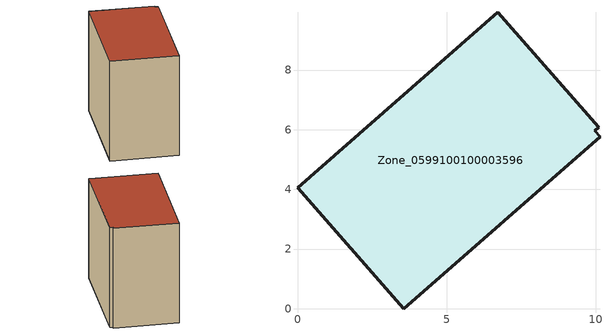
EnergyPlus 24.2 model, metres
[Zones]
Zone_0599100100003596
 floor ground (C_G): 10.14,5.77 3.56,0 0,4.06 6.71,9.94 10.09,6.08 9.97,5.97 z0
 wall outside (C_F): 0,4.06 3.56,0 10.14,5.77 9.97,5.97 10.09,6.08 6.71,9.94 0,4.06 z0:8.52
 roof outside (C_R): 3.56,0 10.14,5.77 9.97,5.97 10.09,6.08 6.71,9.94 0,4.06 z8.52
[BUILDING]
Pand.0599100100003596: North Axis=0; Terrain=City; Loads Convergence Tolerance Value=0.04; Temperature Convergence Tolerance Value=0.4; Solar Distribution=FullExterior; Maximum Number of Warmup Days=25; Minimum Number of Warmup Days=1
[Site:Location]
Rotterdam.The.Hague.AP_ZH_NLD Design_Conditions: Latitude=51.96; Longitude=4.45; Time Zone=1; Elevation=-4.5
[SITE:GROUNDTEMPERATURE:BUILDINGSURFACE]
18, 18, 18, 18, 18, 18, 18, 18, 18, 18, 18, 18
[MATERIAL] Thermal Absorptance=0.9; Solar Absorptance=0.7; Visible Absorptance=0.7
Name | Roughness | Thickness | Conductivity | Density | Specific Heat
G.TI.2006-2014 | MediumSmooth | 0.15 | 0.06 | 540 | 1210
F.TI.2006-2014 | Rough | 0.3 | 0.12 | 1920 | 840
R.TI.2006-2014 | MediumRough | 0.2 | 0.08 | 1500 | 1000
[CONSTRUCTION]
C_G: G.TI.2006-2014
C_F: F.TI.2006-2014
C_R: R.TI.2006-2014
[ZONE]
Zone_0599100100003596: Type=1; Multiplier=1; Ceiling Height=Autocalculate; Volume=Autocalculate; Floor Area=autocalculate; Part of Total Floor Area=Yes
[ZONEINFILTRATION:DESIGNFLOWRATE]
Infil_Zone_0599100100003596: Zone or ZoneList or Space or SpaceList=Zone_0599100100003596; Schedule=AlwaysOn; Design Flow Rate Calculation Method=Flow/Area; Flow Rate per Floor Area=0.0015; Constant Term Coefficient=1; Temperature Term Coefficient=0; Velocity Term Coefficient=0; Velocity Squared Term Coefficient=0
[HVACTEMPLATE:ZONE:IDEALLOADSAIRSYSTEM]
Zone_0599100100003596: Maximum Heating Supply Air Temperature=50; Minimum Cooling Supply Air Temperature=13; Maximum Heating Supply Air Humidity Ratio=0.0156; Minimum Cooling Supply Air Humidity Ratio=0.0077; Heating Limit=NoLimit; Cooling Limit=NoLimit; Dehumidification Control Type=ConstantSensibleHeatRatio; Cooling Sensible Heat Ratio=0.7; Dehumidification Setpoint=60; Humidification Control Type=None; Humidification Setpoint=30; Outdoor Air Method=None; Outdoor Air Flow Rate per Person=0.00944; Outdoor Air Flow Rate per Zone Floor Area=0; Outdoor Air Flow Rate per Zone=0; Demand Controlled Ventilation Type=None; Outdoor Air Economizer Type=NoEconomizer; Heat Recovery Type=None; Sensible Heat Recovery Effectiveness=0.7; Latent Heat Recovery Effectiveness=0.65
[ZONECONTROL:THERMOSTAT]
ThermostatControl_Zone_0599100100003596: Zone or ZoneList=Zone_0599100100003596; Control Type Schedule=DualSetpointControlType; Control 1=Thermostat_Zone_0599100100003596; Temperature Difference Between Cutout And Setpoint=0
[THERMOSTATSETPOINT:DUALSETPOINT]
Thermostat_Zone_0599100100003596: Heating Setpoint Temperature Schedule=HeatingSetpoint_Zone_0599100100003596; Cooling Setpoint Temperature Schedule=CoolingSetpoint_Zone_0599100100003596
[SCHEDULE:COMPACT]
HeatingSetpoint_Zone_0599100100003596: Through: 12/31, For: AllDays, Until: 24:00, 21
CoolingSetpoint_Zone_0599100100003596: Through: 12/31, For: AllDays, Until: 24:00, 24
DualSetpointControlType: Through: 12/31, For: AllDays, Until: 24:00, 4
AlwaysOn: Through: 12/31, For: AllDays, Until: 24:00, 1
